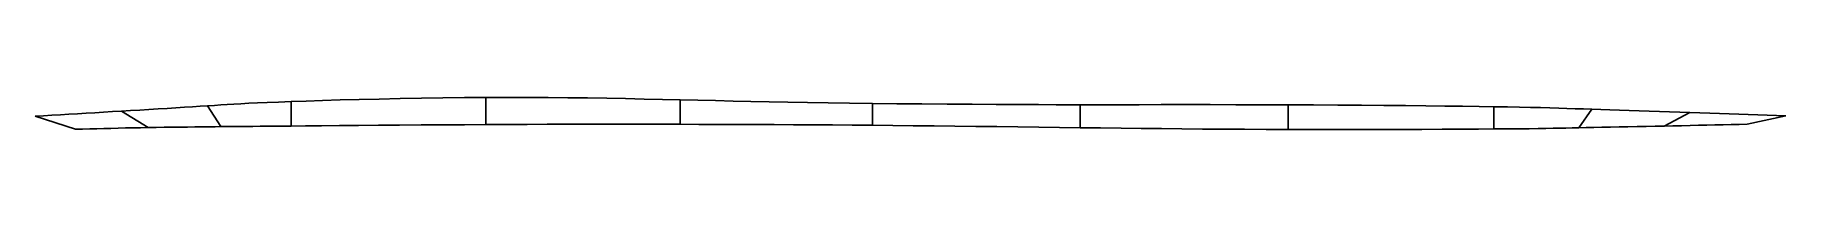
# Model space of a CAD drawing. Header units: metres. Extents: x -6 to 245, y 0 to 5.
import ezdxf

# ---------------------------------------------------------------- set-up
doc = ezdxf.new("R2010")
doc.units = ezdxf.units.M

msp = doc.modelspace()

# ---------------------------------------------------------------- linework, layer by layer
for p, q in [((4, 2.44), (5.28, 2.52)), ((5.28, 2.52), (6.57, 2.59)), ((6.57, 2.59), (7.87, 2.67)), ((10.41, 0.23), (6.57, 2.59)), ((6.57, 2.59), (6.57, 2.59)), ((6.57, 2.59), (6.57, 2.59)), ((7.87, 2.67), (9.19, 2.75)), ((9.19, 2.75), (10.51, 2.83)), ((10.51, 2.83), (11.82, 2.91)), ((11.82, 2.91), (13.11, 2.99)), ((13.11, 2.99), (14.36, 3.07)), ((14.36, 3.07), (15.58, 3.14)), ((15.58, 3.14), (16.75, 3.21)), ((16.75, 3.21), (17.86, 3.29)), ((17.86, 3.29), (18.91, 3.35)), ((18.91, 3.35), (19.88, 3.42)), ((20.82, 0.36), (18.91, 3.35)), ((18.91, 3.35), (18.91, 3.35)), ((18.91, 3.35), (18.91, 3.35)), ((19.88, 3.42), (20.81, 3.48)), ((20.81, 3.48), (21.73, 3.54)), ((21.73, 3.54), (22.68, 3.6)), ((22.68, 3.6), (23.69, 3.66)), ((23.69, 3.66), (24.8, 3.72)), ((24.8, 3.72), (26.04, 3.77)), ((26.04, 3.77), (27.45, 3.84)), ((27.45, 3.84), (29.06, 3.9)), ((29.06, 3.9), (30.9, 3.97)), ((30.9, 3.97), (33.01, 4.04)), ((30.9, 0.45), (30.9, 3.97)), ((30.9, 3.97), (30.9, 3.97)), ((30.9, 3.97), (30.9, 3.97)), ((33.01, 4.04), (35.36, 4.11)), ((35.36, 4.11), (37.91, 4.19)), ((37.91, 4.19), (40.64, 4.26)), ((40.64, 4.26), (43.51, 4.33)), ((43.51, 4.33), (46.48, 4.39)), ((46.48, 4.39), (49.53, 4.45)), ((49.53, 4.45), (52.62, 4.5)), ((52.62, 4.5), (55.72, 4.53)), ((55.72, 4.53), (58.79, 4.55)), ((58.77, 0.66), (58.79, 4.55)), ((58.79, 4.55), (61.81, 4.56)), ((58.79, 4.55), (58.79, 4.55)), ((58.79, 4.55), (58.79, 4.55)), ((61.81, 4.56), (64.77, 4.56)), ((64.77, 4.56), (67.68, 4.54)), ((67.68, 4.54), (70.53, 4.51)), ((70.53, 4.51), (73.33, 4.48)), ((73.33, 4.48), (76.08, 4.44)), ((76.08, 4.44), (78.79, 4.39)), ((78.79, 4.39), (81.44, 4.33)), ((81.44, 4.33), (84.06, 4.28)), ((84.06, 4.28), (86.62, 4.22)), ((86.6, 0.7), (86.62, 4.22)), ((86.62, 4.22), (86.62, 4.22)), ((86.62, 4.22), (86.62, 4.22)), ((86.62, 4.22), (89.15, 4.16)), ((89.15, 4.16), (91.66, 4.1)), ((91.66, 4.1), (94.18, 4.04)), ((94.18, 4.04), (96.73, 3.98)), ((96.73, 3.98), (99.35, 3.92)), ((99.35, 3.92), (102.04, 3.87)), ((102.04, 3.87), (104.84, 3.82)), ((104.84, 3.82), (107.78, 3.77)), ((107.78, 3.77), (110.87, 3.73)), ((110.87, 3.73), (114.15, 3.68)), ((114.14, 0.56), (114.15, 3.68)), ((114.15, 3.68), (114.15, 3.68)), ((114.15, 3.68), (114.15, 3.68)), ((114.15, 3.68), (117.62, 3.65)), ((117.62, 3.65), (121.21, 3.62)), ((121.21, 3.62), (124.84, 3.59)), ((124.84, 3.59), (128.41, 3.57)), ((128.41, 3.57), (131.85, 3.55)), ((131.85, 3.55), (135.06, 3.53)), ((135.06, 3.53), (137.95, 3.52)), ((137.95, 3.52), (140.46, 3.51)), ((140.46, 3.51), (142.48, 3.5)), ((142.48, 3.5), (143.92, 3.5)), ((143.11, 3.48), (142.96, 3.49)), ((142.96, 3.49), (143.19, 3.49)), ((143.52, 3.48), (143.11, 3.48)), ((143.19, 3.49), (143.92, 3.5)), ((144.04, 3.48), (143.52, 3.48)), ((143.9, 0.21), (143.92, 3.5)), ((143.92, 3.5), (143.92, 3.5)), ((143.92, 3.5), (143.92, 3.5)), ((143.92, 3.5), (144.74, 3.49)), ((143.92, 3.5), (143.92, 3.5)), ((143.92, 3.5), (143.92, 3.5)), ((143.92, 3.5), (145.26, 3.5)), ((144.56, 3.48), (144.04, 3.48)), ((144.93, 3.48), (144.56, 3.48)), ((144.74, 3.49), (145.04, 3.49)), ((145.04, 3.49), (144.93, 3.48)), ((145.26, 3.5), (147.16, 3.51)), ((147.16, 3.51), (149.55, 3.51)), ((149.55, 3.51), (152.35, 3.51)), ((152.35, 3.51), (155.5, 3.52)), ((155.5, 3.52), (158.9, 3.52)), ((158.9, 3.52), (162.5, 3.52)), ((162.5, 3.52), (166.21, 3.51)), ((166.21, 3.51), (169.96, 3.5)), ((169.96, 3.5), (173.69, 3.49)), ((173.67, -0.05), (173.69, 3.49)), ((173.69, 3.49), (173.69, 3.49)), ((173.69, 3.49), (173.69, 3.49)), ((173.69, 3.49), (177.31, 3.48)), ((177.31, 3.48), (180.81, 3.46)), ((180.81, 3.46), (184.18, 3.44)), ((184.18, 3.44), (187.41, 3.41)), ((187.41, 3.41), (190.48, 3.38)), ((190.48, 3.38), (193.39, 3.35)), ((193.39, 3.35), (196.13, 3.32)), ((196.13, 3.32), (198.68, 3.29)), ((198.68, 3.29), (201.03, 3.26)), ((201.03, 3.26), (203.17, 3.22)), ((203.17, 3.22), (203.17, 3.22)), ((203.17, 3.22), (203.17, 3.22)), ((203.17, 3.22), (205.1, 3.19)), ((203.17, 0.03), (203.17, 3.21)), ((205.1, 3.19), (206.84, 3.15)), ((206.84, 3.15), (208.42, 3.12)), ((208.42, 3.12), (209.85, 3.09)), ((209.85, 3.09), (211.19, 3.05)), ((211.19, 3.05), (212.44, 3.02)), ((212.44, 3.02), (213.63, 2.98)), ((213.63, 2.98), (214.81, 2.94)), ((214.81, 2.94), (215.99, 2.91)), ((215.35, 0.2), (217.2, 2.87)), ((215.99, 2.91), (217.2, 2.87)), ((217.2, 2.87), (217.2, 2.87)), ((217.2, 2.87), (217.2, 2.87)), ((217.2, 2.87), (218.47, 2.82)), ((218.47, 2.82), (219.78, 2.78)), ((219.78, 2.78), (221.14, 2.74)), ((221.14, 2.74), (222.54, 2.69)), ((222.54, 2.69), (223.97, 2.65)), ((223.97, 2.65), (225.41, 2.6)), ((225.41, 2.6), (226.87, 2.55)), ((226.87, 2.55), (228.33, 2.5)), ((-5.81, 1.85), (-4.6, 1.93)), ((0, 0), (-5.81, 1.85)), ((0, 0), (-5.81, 1.85)), ((-5.81, 1.85), (-5.81, 1.85)), ((-4.6, 1.93), (-3.39, 2)), ((-3.39, 2), (-2.18, 2.07)), ((-2.18, 2.07), (-0.96, 2.14)), ((-0.96, 2.14), (0.26, 2.22)), ((1.01, 0.02), (0, 0)), ((0, 0), (0, 0)), ((0.26, 2.22), (1.5, 2.29)), ((2.02, 0.05), (1.01, 0.02)), ((1.5, 2.29), (2.74, 2.37)), ((3.03, 0.07), (2.02, 0.05)), ((2.74, 2.37), (4, 2.44)), ((4.04, 0.1), (3.03, 0.07)), ((5.07, 0.12), (4.04, 0.1)), ((6.11, 0.14), (5.07, 0.12)), ((7.16, 0.17), (6.11, 0.14)), ((8.23, 0.19), (7.16, 0.17)), ((9.31, 0.21), (8.23, 0.19)), ((10.41, 0.23), (9.31, 0.21)), ((11.54, 0.25), (10.41, 0.23)), ((10.41, 0.23), (10.41, 0.23)), ((10.41, 0.23), (10.41, 0.23)), ((12.67, 0.27), (11.54, 0.25)), ((13.8, 0.28), (12.67, 0.27)), ((14.93, 0.29), (13.8, 0.28)), ((16.03, 0.31), (14.93, 0.29)), ((17.09, 0.32), (16.03, 0.31)), ((18.12, 0.33), (17.09, 0.32)), ((19.09, 0.34), (18.12, 0.33)), ((19.99, 0.35), (19.09, 0.34)), ((20.82, 0.36), (19.99, 0.35)), ((21.57, 0.36), (20.82, 0.36)), ((20.82, 0.36), (20.82, 0.36)), ((20.82, 0.36), (20.82, 0.36)), ((22.27, 0.37), (21.57, 0.36)), ((22.96, 0.38), (22.27, 0.37)), ((23.69, 0.38), (22.96, 0.38)), ((24.48, 0.39), (23.69, 0.38)), ((25.38, 0.4), (24.48, 0.39)), ((26.44, 0.41), (25.38, 0.4)), ((27.69, 0.42), (26.44, 0.41)), ((29.16, 0.43), (27.69, 0.42)), ((30.9, 0.45), (29.16, 0.43)), ((32.94, 0.47), (30.9, 0.45)), ((30.9, 0.45), (30.9, 0.45)), ((30.9, 0.45), (30.9, 0.45)), ((35.25, 0.48), (32.94, 0.47)), ((37.79, 0.51), (35.25, 0.48)), ((40.52, 0.53), (37.79, 0.51)), ((43.41, 0.56), (40.52, 0.53)), ((46.41, 0.58), (43.41, 0.56)), ((49.48, 0.6), (46.41, 0.58)), ((52.59, 0.62), (49.48, 0.6)), ((55.7, 0.64), (52.59, 0.62)), ((58.77, 0.66), (55.7, 0.64)), ((61.77, 0.68), (58.77, 0.66)), ((58.77, 0.66), (58.77, 0.66)), ((58.77, 0.66), (58.77, 0.66)), ((64.7, 0.69), (61.77, 0.68)), ((67.57, 0.7), (64.7, 0.69)), ((70.38, 0.7), (67.57, 0.7)), ((73.15, 0.71), (70.38, 0.7)), ((75.88, 0.71), (73.15, 0.71)), ((78.58, 0.71), (75.88, 0.71)), ((81.27, 0.71), (78.58, 0.71)), ((83.94, 0.71), (81.27, 0.71)), ((86.6, 0.7), (83.94, 0.71)), ((89.28, 0.69), (86.6, 0.7)), ((86.6, 0.7), (86.6, 0.7)), ((86.6, 0.7), (86.6, 0.7)), ((91.96, 0.69), (89.28, 0.69)), ((94.65, 0.68), (91.96, 0.69)), ((97.37, 0.67), (94.65, 0.68)), ((100.09, 0.65), (97.37, 0.67)), ((102.84, 0.64), (100.09, 0.65)), ((105.62, 0.62), (102.84, 0.64)), ((108.43, 0.6), (105.62, 0.62)), ((111.26, 0.58), (108.43, 0.6)), ((114.14, 0.56), (111.26, 0.58)), ((117.05, 0.53), (114.14, 0.56)), ((114.14, 0.56), (114.14, 0.56)), ((114.14, 0.56), (114.14, 0.56)), ((120, 0.5), (117.05, 0.53)), ((122.97, 0.47), (120, 0.5)), ((125.96, 0.43), (122.97, 0.47)), ((128.96, 0.4), (125.96, 0.43)), ((131.97, 0.36), (128.96, 0.4)), ((134.97, 0.33), (131.97, 0.36)), ((137.97, 0.29), (134.97, 0.33)), ((140.95, 0.25), (137.97, 0.29)), ((143.9, 0.21), (140.95, 0.25)), ((146.83, 0.18), (143.9, 0.21)), ((143.9, 0.21), (143.9, 0.21)), ((143.9, 0.21), (143.9, 0.21)), ((149.75, 0.14), (146.83, 0.18)), ((152.65, 0.11), (149.75, 0.14)), ((155.56, 0.08), (152.65, 0.11)), ((158.48, 0.05), (155.56, 0.08)), ((161.43, 0.02), (158.48, 0.05)), ((164.41, -0.01), (161.43, 0.02)), ((200.94, 0.01), (198.45, -0.01)), ((203.17, 0.03), (200.94, 0.01)), ((205.1, 0.04), (203.17, 0.03)), ((203.17, 0.03), (203.17, 0.03)), ((203.17, 0.03), (203.17, 0.03)), ((206.78, 0.06), (205.1, 0.04)), ((208.23, 0.07), (206.78, 0.06)), ((209.5, 0.09), (208.23, 0.07)), ((210.62, 0.11), (209.5, 0.09)), ((211.63, 0.13), (210.62, 0.11)), ((212.57, 0.15), (211.63, 0.13)), ((213.48, 0.16), (212.57, 0.15)), ((214.39, 0.18), (213.48, 0.16)), ((215.35, 0.2), (214.39, 0.18)), ((216.37, 0.23), (215.35, 0.2)), ((215.35, 0.2), (215.35, 0.2)), ((215.35, 0.2), (215.35, 0.2)), ((217.47, 0.24), (216.37, 0.23)), ((218.63, 0.27), (217.47, 0.24)), ((219.84, 0.29), (218.63, 0.27)), ((221.09, 0.32), (219.84, 0.29)), ((222.37, 0.35), (221.09, 0.32)), ((223.66, 0.37), (222.37, 0.35)), ((224.96, 0.39), (223.66, 0.37)), ((226.26, 0.42), (224.96, 0.39)), ((227.54, 0.45), (226.26, 0.42)), ((227.54, 0.45), (231.24, 2.4)), ((228.8, 0.47), (227.54, 0.45)), ((227.54, 0.45), (227.54, 0.45)), ((227.54, 0.45), (227.54, 0.45)), ((228.33, 2.5), (229.8, 2.46)), ((230.04, 0.5), (228.8, 0.47)), ((229.8, 2.46), (231.24, 2.4)), ((231.26, 0.53), (230.04, 0.5)), ((231.24, 2.4), (231.24, 2.4)), ((231.24, 2.4), (231.24, 2.4)), ((231.24, 2.4), (232.67, 2.35)), ((232.46, 0.56), (231.26, 0.53)), ((233.65, 0.58), (232.46, 0.56)), ((232.67, 2.35), (234.09, 2.31)), ((234.82, 0.61), (233.65, 0.58)), ((234.09, 2.31), (235.49, 2.25)), ((235.98, 0.63), (234.82, 0.61)), ((235.49, 2.25), (236.87, 2.2)), ((237.14, 0.66), (235.98, 0.63)), ((236.87, 2.2), (238.24, 2.15)), ((238.29, 0.69), (237.14, 0.66)), ((238.24, 2.15), (239.6, 2.1)), ((239.44, 0.72), (238.29, 0.69)), ((245, 1.9), (239.44, 0.72)), ((239.44, 0.72), (239.44, 0.72)), ((239.6, 2.1), (240.96, 2.05)), ((240.96, 2.05), (242.31, 2)), ((242.31, 2), (243.66, 1.95)), ((243.66, 1.95), (245, 1.9)), ((245, 1.9), (245, 1.9)), ((167.44, -0.02), (164.41, -0.01)), ((170.52, -0.04), (167.44, -0.02)), ((173.67, -0.05), (170.52, -0.04)), ((176.89, -0.06), (173.67, -0.05)), ((173.67, -0.05), (173.67, -0.05)), ((173.67, -0.05), (173.67, -0.05)), ((180.15, -0.06), (176.89, -0.06)), ((183.42, -0.06), (180.15, -0.06)), ((186.65, -0.06), (183.42, -0.06)), ((189.8, -0.05), (186.65, -0.06)), ((192.85, -0.03), (189.8, -0.05)), ((195.74, -0.02), (192.85, -0.03)), ((198.45, -0.01), (195.74, -0.02))]:
    msp.add_line(p, q)

doc.saveas('drawing.dxf')
